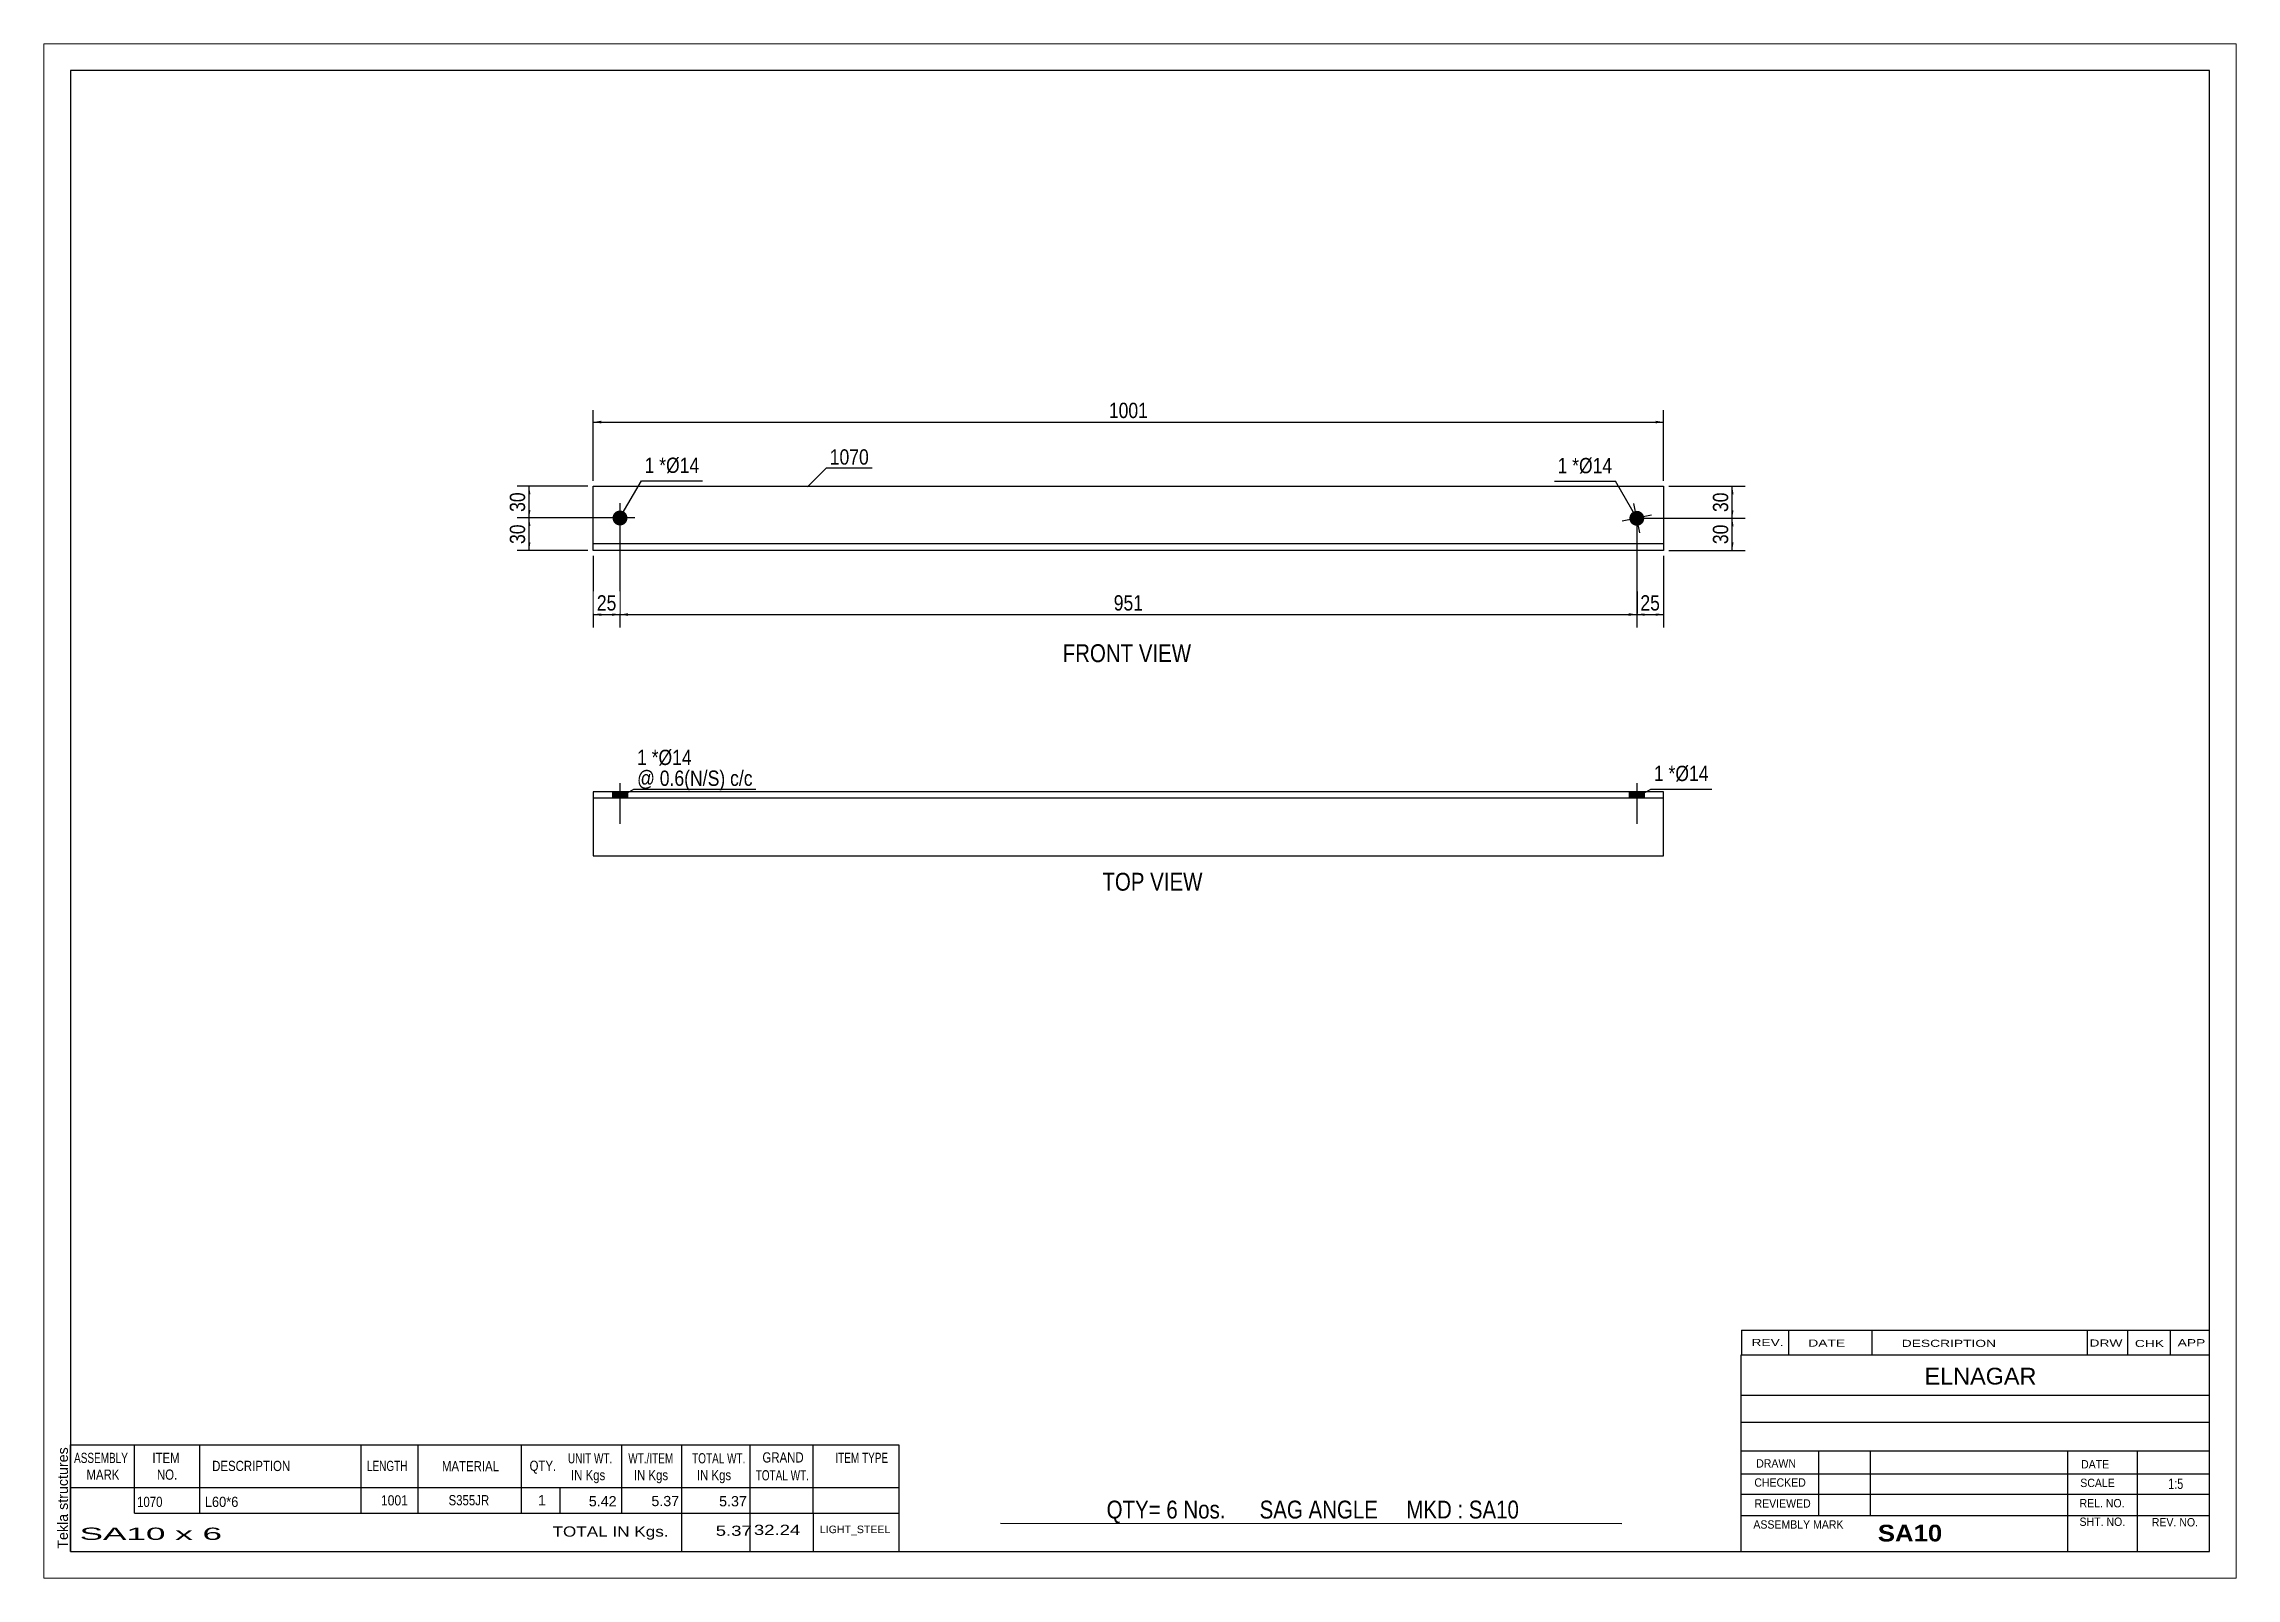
# Paper-space layout 'Layout1' of a CAD drawing. Header units: millimetres. Extents: x 0 to 410, y 0 to 287.
# The model-space entities are those that its viewports show. They can reach past a viewport. Long polylines and large blocks are cut down to what shows.
import ezdxf

# ---------------------------------------------------------------- set-up
doc = ezdxf.new("R2010")
doc.units = ezdxf.units.MM
doc.layers.add('Viewport layer', color=7, linetype='Continuous', plot=False)
doc.styles.add('Arial', font='ARIAL.TTF', dxfattribs={"height": 0.2})
doc.styles.add('Arial Bold', font='ARIALBD.TTF', dxfattribs={"height": 0.2})
doc.styles.add('Arial Narrow', font='ARIALN.TTF', dxfattribs={"height": 0.2})

# ---------------------------------------------------------------- blocks, each defined once
blk = doc.blocks.new('Unknown-629077853-1556')
at = {"color": 5, "linetype": 'Continuous'}
for p, q in [((405, 282), (5, 282)), ((5, 282), (5, 5)), ((405, 5), (405, 282)), ((5, 5), (405, 5))]:
    blk.add_line(p, q, dxfattribs=at)
at = {"color": 174, "linetype": 'Continuous', "style": 'Arial'}
blk.add_text('Tekla structures', height=1.9102, rotation=90, dxfattribs=at).set_placement((4.5, 5.5))
blk = doc.blocks.new('Unknown-629077853-11 - 1233')
at = {"color": 0, "linetype": 'Continuous'}
blk.add_wipeout([(214.61, 171.35), (214.61, 174.85), (190.54, 174.85), (190.54, 171.35)], dxfattribs=at)
at = {"color": 96, "linetype": 'Continuous', "style": 'Arial Narrow'}
blk.add_text('FRONT VIEW', height=3.34, dxfattribs=at).set_placement((190.54, 171.35))
blk = doc.blocks.new('Unknown-629077853-12 - 1284')
at = {"color": 0, "linetype": 'Continuous'}
blk.add_wipeout([(216.71, 128.6), (216.71, 132.1), (197.97, 132.1), (197.97, 128.6)], dxfattribs=at)
at = {"color": 96, "linetype": 'Continuous', "style": 'Arial Narrow'}
blk.add_text('TOP VIEW', height=3.34, dxfattribs=at).set_placement((197.97, 128.6))
blk = doc.blocks.new('Part-629077853-1280 - 1233')
at = {"color": 2, "linetype": 'Continuous'}
for p, q in [((102.75, 192.25), (102.75, 204.25)), ((102.75, 204.25), (302.91, 204.25)), ((302.91, 204.25), (302.91, 192.25)), ((302.91, 193.45), (102.75, 193.45)), ((302.91, 192.25), (102.75, 192.25))]:
    blk.add_line(p, q, dxfattribs=at)
blk = doc.blocks.new('Bolt-629077853-1281 - 1233')
at = {"linetype": 'Continuous'}
blk.add_hatch(color=3, dxfattribs=at).paths.add_polyline_path([(109.15, 198.31, -1), (106.35, 198.31, -1)])
at = {"color": 3, "linetype": 'Continuous'}
for p, q in [((107.75, 201.11), (107.75, 195.51)), ((110.55, 198.31), (104.95, 198.31))]:
    blk.add_line(p, q, dxfattribs=at)
blk = doc.blocks.new('Bolt-629077853-1282 - 1233')
at = {"linetype": 'Continuous'}
blk.add_hatch(color=3, dxfattribs=at).paths.add_polyline_path([(298.19, 196.88, -1), (297.63, 199.62, -1)])
at = {"color": 3, "linetype": 'Continuous'}
for p, q in [((298.48, 195.51), (297.35, 200.99)), ((300.66, 198.81), (295.17, 197.69))]:
    blk.add_line(p, q, dxfattribs=at)
blk = doc.blocks.new('Bolt-629077853-1287 - 1284')
at = {"linetype": 'Continuous'}
blk.add_hatch(color=3, dxfattribs=at).paths.add_polyline_path([(296.51, 145.9), (299.31, 145.9), (299.31, 147.1), (296.51, 147.1)])
at = {"color": 3, "linetype": 'Continuous'}
for p, q in [((297.91, 148.7), (297.91, 141.1)), ((296.51, 147.1), (296.51, 145.9)), ((299.31, 147.1), (299.31, 145.9))]:
    blk.add_line(p, q, dxfattribs=at)
blk = doc.blocks.new('Part-629077853-1285 - 1284')
at = {"color": 2, "linetype": 'Continuous'}
for p, q in [((302.91, 147.1), (102.75, 147.1)), ((102.75, 147.1), (102.75, 135.1)), ((302.91, 145.9), (102.75, 145.9)), ((302.91, 135.1), (302.91, 147.1)), ((102.75, 135.1), (302.91, 135.1))]:
    blk.add_line(p, q, dxfattribs=at)
blk = doc.blocks.new('Bolt-629077853-1286 - 1284')
at = {"linetype": 'Continuous'}
blk.add_hatch(color=3, dxfattribs=at).paths.add_polyline_path([(109.15, 147.1), (106.35, 147.1), (106.35, 145.9), (109.15, 145.9)])
at = {"color": 3, "linetype": 'Continuous'}
for p, q in [((107.75, 148.7), (107.75, 141.1)), ((106.35, 147.1), (106.35, 145.9)), ((109.15, 147.1), (109.15, 145.9))]:
    blk.add_line(p, q, dxfattribs=at)
blk = doc.blocks.new('StraightDimension-629077853-1291 - 1233')
at = {"linetype": 'Continuous'}
for points in [[(299.41, 180), (297.91, 180.25), (299.41, 180.5)], [(301.41, 180.5), (302.91, 180.25), (301.41, 180)]]:
    blk.add_hatch(color=7, dxfattribs=at).paths.add_polyline_path(points)
at = {"color": 7, "linetype": 'Continuous'}
for p, q in [((297.91, 197.25), (297.91, 177.85)), ((302.91, 191.25), (302.91, 177.85)), ((297.91, 180.25), (302.91, 180.25))]:
    blk.add_line(p, q, dxfattribs=at)
at = {"color": 0}
blk.add_wipeout([(302.84, 180.4), (302.84, 184.6), (297.98, 184.6), (297.98, 180.4)], dxfattribs=at)
at = {"color": 3, "style": 'Arial Narrow'}
blk.add_text('25', height=2.863, dxfattribs=at).set_placement((298.58, 181))
blk = doc.blocks.new('StraightDimension-629077853-1292 - 1233')
at = {"linetype": 'Continuous'}
for points in [[(109.25, 180), (107.75, 180.25), (109.25, 180.5)], [(296.41, 180.5), (297.91, 180.25), (296.41, 180)]]:
    blk.add_hatch(color=7, dxfattribs=at).paths.add_polyline_path(points)
at = {"color": 7, "linetype": 'Continuous'}
for p, q in [((107.75, 197.31), (107.75, 177.85)), ((297.91, 197.25), (297.91, 177.85)), ((107.75, 180.25), (297.91, 180.25))]:
    blk.add_line(p, q, dxfattribs=at)
at = {"color": 0}
blk.add_wipeout([(206.17, 180.4), (206.17, 184.6), (199.49, 184.6), (199.49, 180.4)], dxfattribs=at)
at = {"color": 3, "style": 'Arial Narrow'}
blk.add_text('951', height=2.863, dxfattribs=at).set_placement((200.09, 181))
blk = doc.blocks.new('StraightDimension-629077853-1293 - 1233')
at = {"linetype": 'Continuous'}
for points in [[(104.25, 180), (102.75, 180.25), (104.25, 180.5)], [(106.25, 180.5), (107.75, 180.25), (106.25, 180)]]:
    blk.add_hatch(color=7, dxfattribs=at).paths.add_polyline_path(points)
at = {"color": 7, "linetype": 'Continuous'}
for p, q in [((107.75, 197.31), (107.75, 177.85)), ((102.75, 191.25), (102.75, 177.85)), ((102.75, 180.25), (107.75, 180.25))]:
    blk.add_line(p, q, dxfattribs=at)
at = {"color": 0}
blk.add_wipeout([(107.68, 180.4), (107.68, 184.6), (102.82, 184.6), (102.82, 180.4)], dxfattribs=at)
at = {"color": 3, "style": 'Arial Narrow'}
blk.add_text('25', height=2.863, dxfattribs=at).set_placement((103.42, 181))
blk = doc.blocks.new('StraightDimension-629077853-1304 - 1233')
at = {"linetype": 'Continuous'}
for points in [[(104.25, 216), (102.75, 216.25), (104.25, 216.5)], [(301.41, 216.5), (302.91, 216.25), (301.41, 216)]]:
    blk.add_hatch(color=7, dxfattribs=at).paths.add_polyline_path(points)
at = {"color": 7, "linetype": 'Continuous'}
for p, q in [((102.75, 205.25), (102.75, 218.5)), ((302.91, 205.25), (302.91, 218.5)), ((102.75, 216.25), (302.91, 216.25))]:
    blk.add_line(p, q, dxfattribs=at)
at = {"color": 0}
blk.add_wipeout([(207.09, 216.4), (207.09, 220.6), (198.58, 220.6), (198.58, 216.4)], dxfattribs=at)
at = {"color": 3, "style": 'Arial Narrow'}
blk.add_text('1001', height=2.863, dxfattribs=at).set_placement((199.18, 217))
blk = doc.blocks.new('StraightDimension-629077853-1308 - 1233')
at = {"linetype": 'Continuous'}
for points in [[(315.5, 202.75), (315.75, 204.25), (316, 202.75)], [(316, 199.75), (315.75, 198.25), (315.5, 199.75)]]:
    blk.add_hatch(color=7, dxfattribs=at).paths.add_polyline_path(points)
at = {"color": 7, "linetype": 'Continuous'}
for p, q in [((303.91, 204.25), (318.15, 204.25)), ((315.75, 198.25), (315.75, 204.25)), ((298.91, 198.25), (318.15, 198.25))]:
    blk.add_line(p, q, dxfattribs=at)
at = {"color": 0}
blk.add_wipeout([(315.6, 203.68), (311.4, 203.68), (311.4, 198.82), (315.6, 198.82)], dxfattribs=at)
at = {"color": 3, "style": 'Arial Narrow'}
blk.add_text('30', height=2.863, rotation=90.0002, dxfattribs=at).set_placement((315, 199.42))
blk = doc.blocks.new('StraightDimension-629077853-1309 - 1233')
at = {"linetype": 'Continuous'}
for points in [[(315.5, 196.75), (315.75, 198.25), (316, 196.75)], [(316, 193.75), (315.75, 192.25), (315.5, 193.75)]]:
    blk.add_hatch(color=7, dxfattribs=at).paths.add_polyline_path(points)
at = {"color": 7, "linetype": 'Continuous'}
for p, q in [((298.91, 198.25), (318.15, 198.25)), ((315.75, 192.25), (315.75, 198.25)), ((303.91, 192.25), (318.15, 192.25))]:
    blk.add_line(p, q, dxfattribs=at)
at = {"color": 0}
blk.add_wipeout([(315.6, 197.68), (311.4, 197.68), (311.4, 192.82), (315.6, 192.82)], dxfattribs=at)
at = {"color": 3, "style": 'Arial Narrow'}
blk.add_text('30', height=2.863, rotation=90.0002, dxfattribs=at).set_placement((315, 193.42))
blk = doc.blocks.new('StraightDimension-629077853-1316 - 1233')
at = {"linetype": 'Continuous'}
for points in [[(90.5, 202.75), (90.75, 204.25), (91, 202.75)], [(91, 199.81), (90.75, 198.31), (90.5, 199.81)]]:
    blk.add_hatch(color=7, dxfattribs=at).paths.add_polyline_path(points)
at = {"color": 7, "linetype": 'Continuous'}
for p, q in [((101.75, 204.25), (88.5, 204.25)), ((90.75, 198.31), (90.75, 204.25)), ((106.75, 198.31), (88.5, 198.31))]:
    blk.add_line(p, q, dxfattribs=at)
at = {"color": 0}
blk.add_wipeout([(90.6, 203.71), (86.4, 203.71), (86.4, 198.85), (90.6, 198.85)], dxfattribs=at)
at = {"color": 3, "style": 'Arial Narrow'}
blk.add_text('30', height=2.863, rotation=90.0002, dxfattribs=at).set_placement((90, 199.45))
blk = doc.blocks.new('StraightDimension-629077853-1317 - 1233')
at = {"linetype": 'Continuous'}
for points in [[(90.5, 196.81), (90.75, 198.31), (91, 196.81)], [(91, 193.75), (90.75, 192.25), (90.5, 193.75)]]:
    blk.add_hatch(color=7, dxfattribs=at).paths.add_polyline_path(points)
at = {"color": 7, "linetype": 'Continuous'}
for p, q in [((106.75, 198.31), (88.5, 198.31)), ((90.75, 192.25), (90.75, 198.31)), ((101.75, 192.25), (88.5, 192.25))]:
    blk.add_line(p, q, dxfattribs=at)
at = {"color": 0}
blk.add_wipeout([(90.6, 197.71), (86.4, 197.71), (86.4, 192.85), (90.6, 192.85)], dxfattribs=at)
at = {"color": 3, "style": 'Arial Narrow'}
blk.add_text('30', height=2.863, rotation=90.0002, dxfattribs=at).set_placement((90, 193.45))
blk = doc.blocks.new('CBS_BOM-629077853-1574')
at = {"color": 7, "linetype": 'Continuous'}
for p, q in [((4.97, 16.97), (4.97, 24.97)), ((4.97, 24.97), (159.89, 24.97)), ((16.97, 16.97), (16.97, 24.97)), ((29.16, 16.97), (29.16, 24.97)), ((59.32, 16.97), (59.32, 24.97)), ((70, 16.97), (70, 24.97)), ((89.32, 16.97), (89.32, 24.97)), ((108.12, 16.97), (108.12, 24.97)), ((119.33, 16.97), (119.33, 24.97)), ((132.12, 16.97), (132.12, 24.97)), ((143.87, 16.97), (143.87, 24.97)), ((159.89, 24.96), (159.89, 16.98)), ((4.97, 16.97), (159.89, 16.97)), ((4.97, 12.17), (4.97, 16.97)), ((16.97, 12.17), (16.97, 16.97)), ((29.16, 12.17), (29.16, 16.97)), ((59.32, 12.17), (59.32, 16.97)), ((70, 12.17), (70, 16.97)), ((89.32, 12.17), (89.32, 16.97)), ((96.58, 12.17), (96.58, 16.97)), ((108.12, 12.17), (108.12, 16.97)), ((119.33, 12.17), (119.33, 16.97)), ((132.12, 12.17), (132.12, 16.97)), ((143.89, 12.17), (143.89, 16.97)), ((159.89, 16.97), (159.89, 12.17)), ((4.97, 4.97), (4.97, 12.15)), ((16.97, 12.17), (159.89, 12.17)), ((119.33, 4.97), (119.33, 12.15)), ((132.12, 4.97), (132.12, 12.15)), ((143.93, 4.97), (143.93, 12.15)), ((159.89, 12.17), (159.89, 4.97)), ((4.97, 4.97), (159.89, 4.97))]:
    blk.add_line(p, q, dxfattribs=at)
at = {"color": 3, "linetype": 'Continuous', "style": 'Arial'}
for s, height, width, p in [('ASSEMBLY', 1.91, 0.7, (5.65, 21.54)), ('ITEM', 1.91, 0.8, (20.3, 21.54)), ('DESCRIPTION', 1.9102, 0.8, (31.48, 20.04)), ('LENGTH', 1.91, 0.7, (60.43, 20.04)), ('MATERIAL', 1.91, 0.8, (74.45, 19.99)), ('QTY.', 1.91, 0.8, (90.84, 20.07)), ('UNIT WT.', 1.91, 0.7, (98.01, 21.47)), ('WT./ITEM', 1.91, 0.7, (109.3, 21.47)), ('TOTAL WT.', 1.91, 0.7, (121.24, 21.47)), ('GRAND', 1.91, 0.8, (134.39, 21.63)), ('ITEM TYPE', 1.91, 0.7, (148.03, 21.55)), ('MARK', 1.91, 0.8, (7.97, 18.41)), ('NO.', 1.91, 0.8, (21.15, 18.41)), ('IN Kgs', 1.91, 0.8, (98.59, 18.33)), ('IN Kgs', 1.91, 0.8, (110.34, 18.33)), ('IN Kgs', 1.91, 0.8, (122.13, 18.33)), ('TOTAL WT.', 1.91, 0.7, (133.13, 18.29))]:
    blk.add_text(s, height=height, dxfattribs=dict(at, width=width)).set_placement(p)
at = {"color": 7, "linetype": 'Continuous', "style": 'Arial'}
for s, width, p in [('1070', 0.8, (17.43, 13.32)), ('L60*6', 0.9, (30.1, 13.32)), ('1001', 0.85, (63.04, 13.6)), ('S355JR', 0.8, (75.69, 13.63))]:
    blk.add_text(s, height=1.91, dxfattribs=dict(at, width=width)).set_placement(p)
for s, p in [('1', (92.41, 13.63)), ('5.42', (101.92, 13.44)), ('5.37', (113.62, 13.47)), ('5.37', (126.29, 13.44))]:
    blk.add_text(s, height=1.91, dxfattribs=at).set_placement(p)
at = {"color": 6, "linetype": 'Continuous', "style": 'Arial'}
for s, height, width, p in [('SA10 x 6', 2.292, 2.05, (6.69, 7.16)), ('TOTAL IN Kgs.', 1.9102, 1.2, (95.13, 7.77)), ('5.37', 1.91, 1.3, (125.65, 7.92)), ('32.24', 1.91, 1.3, (132.79, 8.08))]:
    blk.add_text(s, height=height, dxfattribs=dict(at, width=width)).set_placement(p)
blk.add_text('LIGHT_STEEL', height=1.4135, dxfattribs=at).set_placement((145.14, 8.42))
blk = doc.blocks.new('CBS_CALLOFF-629077853-1575')
at = {"color": 7, "linetype": 'Continuous'}
blk.add_line((178.88, 10.27), (295.11, 10.25), dxfattribs=at)
at = {"color": 3, "linetype": 'Continuous', "style": 'Arial Narrow'}
blk.add_text('QTY= 6 Nos.      SAG ANGLE     MKD : SA10', height=3.3405, dxfattribs=at).set_placement((198.76, 11.16))
blk = doc.blocks.new('CBS_NAME_BLOG-629077853-1576')
at = {"color": 7, "linetype": 'Continuous'}
for p, q in [((317.41, 41.75), (404.93, 41.75)), ((317.41, 5.04), (317.41, 41.75)), ((317.41, 34.21), (404.93, 34.21)), ((317.48, 29.16), (405, 29.16)), ((317.41, 23.79), (404.93, 23.79)), ((331.93, 11.68), (331.93, 23.78)), ((341.62, 11.71), (341.62, 23.78)), ((378.53, 5.04), (378.53, 23.77)), ((391.58, 5.04), (391.58, 23.78)), ((317.42, 19.49), (405, 19.51)), ((317.41, 15.74), (404.93, 15.74)), ((317.41, 11.7), (404.93, 11.7)), ((317.41, 5), (405, 5))]:
    blk.add_line(p, q, dxfattribs=at)
at = {"color": 3, "linetype": 'Continuous', "style": 'Arial'}
blk.add_text('ELNAGAR', height=3.133, dxfattribs=at).set_placement((351.73, 36.22))
at = {"color": 3, "linetype": 'Continuous'}
for s, height, style, width, p in [('DRAWN', 1.566, 'Arial', 0.9, (320.24, 20.68)), ('DATE', 1.566, 'Arial', 0.9, (381, 20.52)), ('CHECKED', 1.566, 'Arial', 0.9, (319.89, 17.11)), ('SCALE', 1.566, 'Arial', 0.9, (380.85, 17.04)), ('1:5', 1.957, 'Arial Narrow', 0.9, (397.3, 16.68)), ('REVIEWED', 1.566, 'Arial', 0.9, (319.93, 13.19)), ('REL. NO.', 1.566, 'Arial', 0.9, (380.71, 13.24)), ('ASSEMBLY MARK', 1.5663, 'Arial', 0.9, (319.71, 9.26)), ('SA10', 3.131, 'Arial Bold', 1.1, (342.99, 6.86)), ('SHT. NO.', 1.566, 'Arial', 0.9, (380.71, 9.77)), ('REV. NO.', 1.566, 'Arial', 0.9, (394.23, 9.68))]:
    blk.add_text(s, height=height, dxfattribs=dict(at, style=style, width=width)).set_placement(p)
blk = doc.blocks.new('CBS_REVISION-629077853-1577')
at = {"color": 7, "linetype": 'Continuous'}
for p, q in [((317.49, 46.38), (404.99, 46.38)), ((317.49, 46.38), (317.49, 41.75)), ((326.29, 46.38), (326.29, 41.75)), ((341.88, 46.38), (341.88, 41.81)), ((382.14, 46.38), (382.14, 41.75)), ((389.68, 46.38), (389.68, 41.75)), ((397.63, 46.38), (397.63, 41.75)), ((317.49, 41.75), (404.99, 41.75))]:
    blk.add_line(p, q, dxfattribs=at)
at = {"color": 7, "style": 'Arial Narrow', "width": 1.7}
for s, height, p in [('REV.', 1.326, (319.35, 43.43)), ('DATE', 1.326, (329.98, 43.31)), ('DESCRIPTION', 1.3257, (347.46, 43.26)), ('DRW', 1.326, (382.57, 43.32)), ('CHK', 1.326, (391.06, 43.23)), ('APP', 1.326, (399.06, 43.38))]:
    blk.add_text(s, height=height, dxfattribs=at).set_placement(p)
blk = doc.blocks.new('Mark-629077853-1328 - 1233')
at = {"color": 0}
blk.add_wipeout([(114.18, 206.74), (114.18, 209.74), (112.35, 209.74), (112.35, 206.74)], dxfattribs=at)
blk.add_wipeout([(114.18, 206.74), (114.18, 209.74), (112.35, 209.74), (112.35, 206.74)], dxfattribs=at)
at = {"color": 7, "linetype": 'Continuous'}
blk.add_line((107.75, 198.31), (111.75, 205.24), dxfattribs=at)
at = {"color": 0}
blk.add_wipeout([(116.36, 206.74), (116.36, 209.74), (115.08, 209.74), (115.08, 206.74)], dxfattribs=at)
blk.add_wipeout([(116.36, 206.74), (116.36, 209.74), (115.08, 209.74), (115.08, 206.74)], dxfattribs=at)
at = {"color": 3, "style": 'Arial Narrow'}
blk.add_text('1', height=2.86, dxfattribs=at).set_placement((112.35, 206.74))
at = {"color": 0}
blk.add_wipeout([(122.57, 206.74), (122.57, 209.74), (116.36, 209.74), (116.36, 206.74)], dxfattribs=at)
blk.add_wipeout([(122.57, 206.74), (122.57, 209.74), (116.36, 209.74), (116.36, 206.74)], dxfattribs=at)
at = {"color": 7, "linetype": 'Continuous'}
blk.add_line((111.75, 205.24), (123.17, 205.24), dxfattribs=at)
at = {"color": 3, "style": 'Arial Narrow'}
for s, height, p in [('*', 2.86, (115.08, 206.74)), ('Ø14', 2.863, (116.36, 206.74))]:
    blk.add_text(s, height=height, dxfattribs=at).set_placement(p)
blk = doc.blocks.new('Mark-629077853-1329 - 1233')
at = {"color": 0}
blk.add_wipeout([(284.92, 206.68), (284.92, 209.68), (283.09, 209.68), (283.09, 206.68)], dxfattribs=at)
blk.add_wipeout([(284.92, 206.68), (284.92, 209.68), (283.09, 209.68), (283.09, 206.68)], dxfattribs=at)
blk.add_wipeout([(287.1, 206.68), (287.1, 209.68), (285.82, 209.68), (285.82, 206.68)], dxfattribs=at)
blk.add_wipeout([(287.1, 206.68), (287.1, 209.68), (285.82, 209.68), (285.82, 206.68)], dxfattribs=at)
at = {"color": 3, "style": 'Arial Narrow'}
blk.add_text('1', height=2.86, dxfattribs=at).set_placement((283.09, 206.68))
at = {"color": 0}
blk.add_wipeout([(293.31, 206.68), (293.31, 209.68), (287.1, 209.68), (287.1, 206.68)], dxfattribs=at)
blk.add_wipeout([(293.31, 206.68), (293.31, 209.68), (287.1, 209.68), (287.1, 206.68)], dxfattribs=at)
at = {"color": 7, "linetype": 'Continuous'}
for p in [(282.49, 205.18), (297.91, 198.25)]:
    blk.add_line(p, (293.91, 205.18), dxfattribs=at)
at = {"color": 3, "style": 'Arial Narrow'}
for s, height, p in [('*', 2.86, (285.82, 206.68)), ('Ø14', 2.863, (287.1, 206.68))]:
    blk.add_text(s, height=height, dxfattribs=at).set_placement(p)
blk = doc.blocks.new('Mark-629077853-1323 - 1233')
at = {"color": 0}
blk.add_wipeout([(154.29, 208.29), (154.29, 211.29), (146.98, 211.29), (146.98, 208.29)], dxfattribs=at)
blk.add_wipeout([(154.29, 208.29), (154.29, 211.29), (146.98, 211.29), (146.98, 208.29)], dxfattribs=at)
at = {"color": 7, "linetype": 'Continuous'}
for p, q in [((142.84, 204.15), (146.38, 207.69)), ((146.38, 207.69), (154.89, 207.69))]:
    blk.add_line(p, q, dxfattribs=at)
at = {"color": 3, "style": 'Arial Narrow'}
blk.add_text('1070', height=2.863, dxfattribs=at).set_placement((146.98, 208.29))
blk = doc.blocks.new('Mark-629077853-1327 - 1284')
at = {"color": 0}
blk.add_wipeout([(302.94, 149.1), (302.94, 152.1), (301.11, 152.1), (301.11, 149.1)], dxfattribs=at)
blk.add_wipeout([(302.94, 149.1), (302.94, 152.1), (301.11, 152.1), (301.11, 149.1)], dxfattribs=at)
at = {"color": 7, "linetype": 'Continuous'}
blk.add_line((297.91, 146.1), (300.51, 147.6), dxfattribs=at)
at = {"color": 0}
blk.add_wipeout([(305.12, 149.1), (305.12, 152.1), (303.84, 152.1), (303.84, 149.1)], dxfattribs=at)
blk.add_wipeout([(305.12, 149.1), (305.12, 152.1), (303.84, 152.1), (303.84, 149.1)], dxfattribs=at)
at = {"color": 3, "style": 'Arial Narrow'}
blk.add_text('1', height=2.86, dxfattribs=at).set_placement((301.11, 149.1))
at = {"color": 0}
blk.add_wipeout([(311.33, 149.1), (311.33, 152.1), (305.12, 152.1), (305.12, 149.1)], dxfattribs=at)
blk.add_wipeout([(311.33, 149.1), (311.33, 152.1), (305.12, 152.1), (305.12, 149.1)], dxfattribs=at)
at = {"color": 7, "linetype": 'Continuous'}
blk.add_line((300.51, 147.6), (311.93, 147.6), dxfattribs=at)
at = {"color": 3, "style": 'Arial Narrow'}
for s, height, p in [('*', 2.86, (303.84, 149.1)), ('Ø14', 2.863, (305.12, 149.1))]:
    blk.add_text(s, height=height, dxfattribs=at).set_placement(p)
blk = doc.blocks.new('Mark-629077853-1326 - 1284')
at = {"color": 0}
blk.add_wipeout([(112.78, 152.1), (112.78, 155.1), (110.95, 155.1), (110.95, 152.1)], dxfattribs=at)
blk.add_wipeout([(112.78, 152.1), (112.78, 155.1), (110.95, 155.1), (110.95, 152.1)], dxfattribs=at)
blk.add_wipeout([(114.95, 152.1), (114.95, 155.1), (113.68, 155.1), (113.68, 152.1)], dxfattribs=at)
blk.add_wipeout([(114.95, 152.1), (114.95, 155.1), (113.68, 155.1), (113.68, 152.1)], dxfattribs=at)
blk.add_wipeout([(121.17, 152.1), (121.17, 155.1), (114.95, 155.1), (114.95, 152.1)], dxfattribs=at)
blk.add_wipeout([(121.17, 152.1), (121.17, 155.1), (114.95, 155.1), (114.95, 152.1)], dxfattribs=at)
at = {"color": 3, "style": 'Arial Narrow'}
blk.add_text('*', height=2.86, dxfattribs=at).set_placement((113.68, 152.1))
at = {"color": 0}
blk.add_wipeout([(132.55, 148.2), (132.55, 151.2), (110.95, 151.2), (110.95, 148.2)], dxfattribs=at)
blk.add_wipeout([(132.55, 148.2), (132.55, 151.2), (110.95, 151.2), (110.95, 148.2)], dxfattribs=at)
at = {"color": 7, "linetype": 'Continuous'}
for p, q in [((107.75, 146.1), (110.35, 147.6)), ((110.35, 147.6), (133.15, 147.6))]:
    blk.add_line(p, q, dxfattribs=at)
at = {"color": 3, "style": 'Arial Narrow'}
for s, height, p in [('1', 2.86, (110.95, 152.1)), ('Ø14', 2.863, (114.95, 152.1)), ('@ 0.6(N/', 2.863, (110.95, 148.2)), ('S) c/', 2.863, (124.15, 148.2)), ('c', 2.86, (130.9, 148.2))]:
    blk.add_text(s, height=height, dxfattribs=at).set_placement(p)

msp = doc.modelspace()

# ---------------------------------------------------------------- block references
for name in ['Unknown-629077853-1556', 'Part-629077853-1280 - 1233', 'Bolt-629077853-1281 - 1233', 'Bolt-629077853-1282 - 1233', 'Bolt-629077853-1286 - 1284', 'Bolt-629077853-1287 - 1284', 'Part-629077853-1285 - 1284', 'CBS_REVISION-629077853-1577', 'CBS_NAME_BLOG-629077853-1576', 'CBS_BOM-629077853-1574', 'CBS_CALLOFF-629077853-1575']:
    msp.add_blockref(name, (0, 0))

# ---------------------------------------------------------------- next in the draw order: block references
for name in ['StraightDimension-629077853-1304 - 1233', 'StraightDimension-629077853-1291 - 1233', 'Unknown-629077853-11 - 1233', 'Mark-629077853-1326 - 1284', 'Mark-629077853-1327 - 1284', 'Unknown-629077853-12 - 1284']:
    msp.add_blockref(name, (0, 0))

# ---------------------------------------------------------------- next in the draw order: block references
for name in ['Mark-629077853-1323 - 1233', 'StraightDimension-629077853-1292 - 1233']:
    msp.add_blockref(name, (0, 0))

# ---------------------------------------------------------------- next in the draw order: block references
for name in ['StraightDimension-629077853-1308 - 1233', 'StraightDimension-629077853-1293 - 1233']:
    msp.add_blockref(name, (0, 0))

# ---------------------------------------------------------------- next in the draw order: block references
for name in ['StraightDimension-629077853-1316 - 1233', 'StraightDimension-629077853-1309 - 1233']:
    msp.add_blockref(name, (0, 0))

# ---------------------------------------------------------------- next in the draw order: block references
for name in ['Mark-629077853-1329 - 1233', 'StraightDimension-629077853-1317 - 1233']:
    msp.add_blockref(name, (0, 0))

# ---------------------------------------------------------------- next in the draw order: block references
msp.add_blockref('Mark-629077853-1328 - 1233', (0, 0))

psp = doc.layouts.get("Layout1")

# ---------------------------------------------------------------- viewports
at = {"layer": 'Viewport layer', "view_target_point": (205, 143.5)}
psp.add_viewport(center=(205, 143.5), size=(410, 287), view_center_point=(0, 0), view_height=287, dxfattribs=at)

doc.saveas('drawing.dxf')
